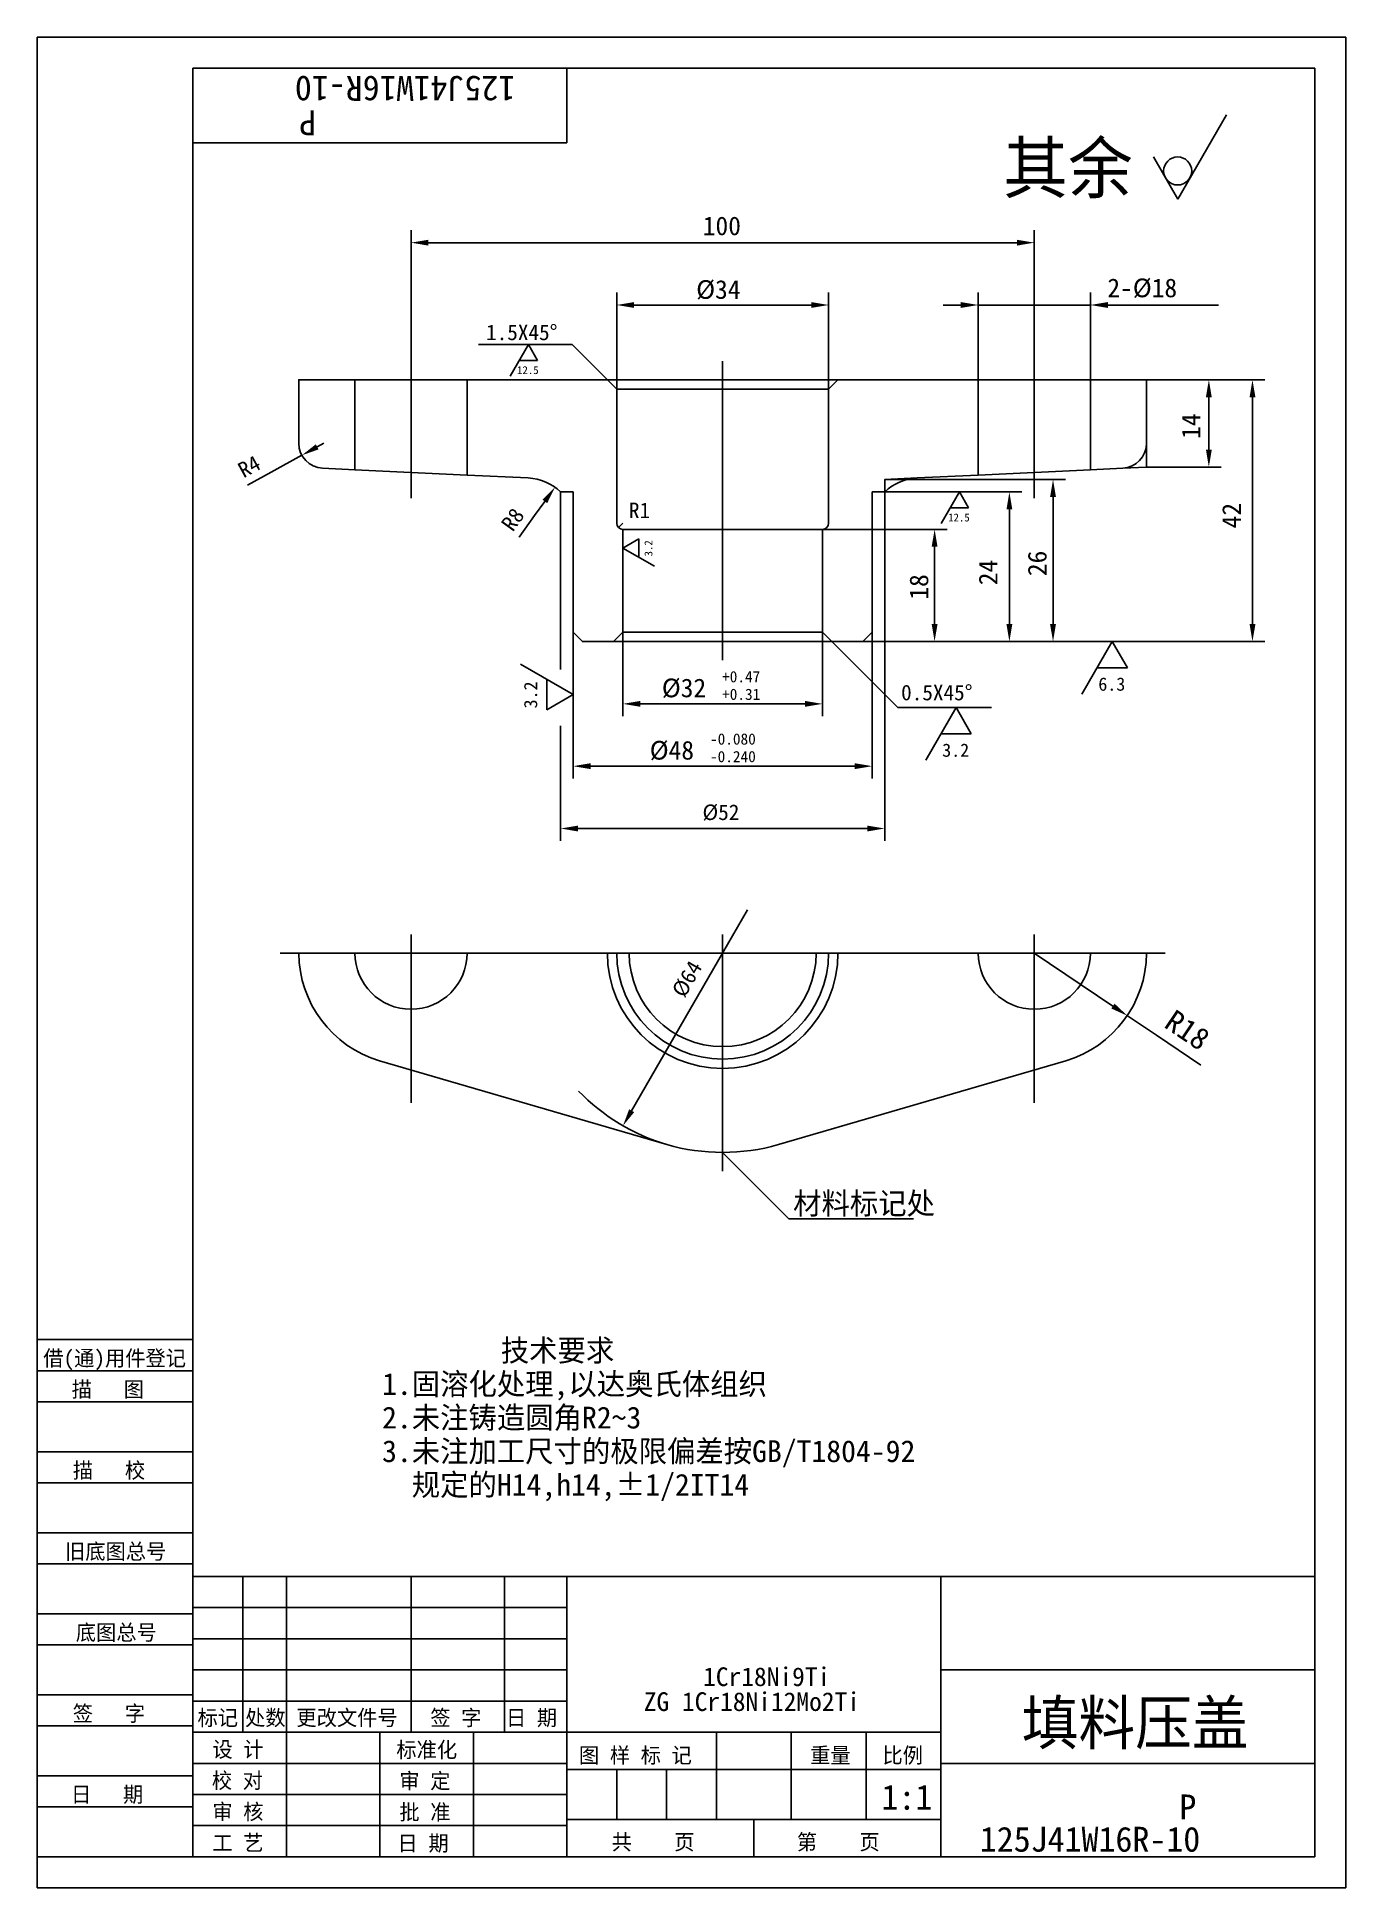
# Model space of a CAD drawing. Header units: metres. Extents: x 0 to 210, y 0 to 297.
import ezdxf

# ---------------------------------------------------------------- set-up
doc = ezdxf.new("R2010")
doc.units = ezdxf.units.M
for name, color, linetype in [('C', 6, 'Continuous'), ('D', 1, 'Continuous'), ('FL', 5, 'Continuous'), ('T', 7, 'Continuous'), ('TL', 4, 'Continuous')]:
    doc.layers.add(name, color=color, linetype=linetype)

# ---------------------------------------------------------------- blocks, each defined once
blk = doc.blocks.new('TUKUN4')
at = {"layer": 'FL'}
for p, q in [((0, 297), (0, 0)), ((210, 297), (0, 297)), ((210, 0), (210, 297)), ((0, 78), (25, 78)), ((0, 70), (25, 70)), ((0, 65), (25, 65)), ((0, 57), (25, 57)), ((0, 52), (25, 52)), ((33, 25), (33, 50)), ((40, 5), (40, 50)), ((60, 25), (60, 50)), ((75, 25), (75, 50)), ((25, 45), (85, 45)), ((0, 44), (25, 44)), ((0, 39), (25, 39)), ((25, 40), (85, 40)), ((25, 35), (85, 35)), ((0, 31), (25, 31)), ((25, 30), (85, 30)), ((0, 26), (25, 26)), ((70, 5), (70, 25)), ((0, 18), (25, 18)), ((25, 20), (85, 20)), ((25, 15), (85, 15)), ((0, 13), (25, 13)), ((25, 10), (85, 10)), ((0, 0), (210, 0))]:
    blk.add_line(p, q, dxfattribs=at)
at = {"layer": 'TL'}
for p, q in [((25, 5), (25, 292)), ((205, 292), (25, 292)), ((85, 292), (85, 280)), ((205, 5), (205, 292)), ((85, 280), (25, 280)), ((0, 88), (25, 88)), ((0, 83), (25, 83)), ((205, 50), (25, 50)), ((85, 5), (85, 50)), ((145, 5), (145, 50)), ((205, 35), (145, 35)), ((145, 25), (25, 25)), ((55, 5), (55, 25)), ((109, 11), (109, 25)), ((121, 11), (121, 25)), ((133, 11), (133, 25)), ((85, 19), (145, 19)), ((93, 11), (93, 19)), ((101, 11), (101, 19)), ((205, 20), (145, 20)), ((145, 11), (85, 11)), ((115, 5), (115, 11)), ((0, 5), (205, 5))]:
    blk.add_line(p, q, dxfattribs=at)
at = {"layer": 'T'}
for s, p in [('借(通)用件登记', (1, 83.76)), ('描   图', (5.56, 78.76)), ('描   校', (5.74, 65.76)), ('旧底图总号', (4.49, 52.76)), ('底图总号', (6.22, 39.76)), ('签   字', (5.74, 26.76)), ('标记', (25.75, 26.07)), ('处数', (33.38, 26.07)), ('更改文件号', (41.61, 26.07)), ('签 字', (63.1, 26.07)), ('日 期', (75.23, 26.07)), ('设 计', (28.14, 20.99)), ('标准化', (57.65, 20.93)), ('图 样 标 记', (86.95, 20.04)), ('重量', (124.03, 20.04)), ('比例', (135.64, 20.04)), ('校 对', (28.05, 15.99)), ('审 定', (58.13, 15.93)), ('日   期', (5.45, 13.76)), ('审 核', (28.14, 10.99)), ('批 准', (58.13, 10.93)), ('共    页', (92.18, 6.13)), ('第    页', (121.9, 6.13)), ('工 艺', (28.14, 5.99)), ('日 期', (57.84, 5.93))]:
    blk.add_text(s, height=2.5, dxfattribs=at).set_placement(p)

msp = doc.modelspace()

# ---------------------------------------------------------------- linework, layer by layer
at = {"layer": 'C'}
for points in [[(60, 245), (60, 223)], [(110, 245), (110, 197)], [(160, 245), (160, 223)], [(60, 153), (60, 126)], [(110, 153), (110, 115)], [(160, 153), (160, 126)], [(39, 150), (181, 150)]]:
    msp.add_lwpolyline(points, dxfattribs=at)
at = {"layer": 'D'}
for p, q in [((190.81, 284.52), (183, 271)), ((183, 271), (179.1, 277.76)), ((60, 242), (60, 266)), ((160, 242), (160, 266)), ((62.8, 264), (157.2, 264)), ((93, 240.5), (93, 256)), ((127, 240.5), (127, 256)), ((151, 242), (151, 256)), ((169, 242), (169, 256)), ((95.8, 254), (124.2, 254)), ((148.2, 254), (145.4, 254)), ((151, 254), (169, 254)), ((171.8, 254), (174.6, 254)), ((174.6, 254), (189.57, 254)), ((75.92, 242.59), (78.84, 247.66)), ((78.84, 247.66), (80.31, 245.12)), ((80.31, 245.12), (77.38, 245.12)), ((178, 242), (197, 242)), ((178, 242), (190, 242)), ((188, 239.2), (188, 230.8)), ((195, 239.2), (195, 202.8)), ((44.95, 231.24), (46, 231.81)), ((42.49, 229.89), (37.59, 227.19)), ((37.59, 227.19), (33.75, 225.08)), ((136, 226), (165, 226)), ((178, 228), (190, 228)), ((84, 224), (84, 195.52)), ((136, 224), (158, 224)), ((136, 224), (136, 168)), ((145.07, 218.93), (148, 224)), ((148, 224), (149.46, 221.47)), ((163, 202.8), (163, 223.2)), ((79.83, 220.2), (77.35, 216.75)), ((81.47, 222.48), (79.83, 220.2)), ((149.46, 221.47), (146.54, 221.47)), ((156, 202.8), (156, 221.2)), ((126, 218), (146, 218)), ((94, 215), (96.53, 216.46)), ((99.07, 212.07), (94, 215)), ((96.53, 216.46), (96.53, 213.54)), ((144, 202.8), (144, 215.2)), ((86, 201.5), (86, 178)), ((94, 201.5), (94, 188)), ((126, 201.5), (126, 188)), ((132.5, 200), (146, 200)), ((132.5, 200), (197, 200)), ((132.5, 200), (165, 200)), ((132.5, 200), (158, 200)), ((134, 201.5), (134, 178)), ((167.62, 191.55), (172.5, 200)), ((172.5, 200), (174.94, 195.78)), ((77.55, 196.38), (86, 191.5)), ((81.78, 189.06), (81.78, 193.94)), ((174.94, 195.78), (170.06, 195.78)), ((86, 191.5), (81.78, 189.06)), ((96.8, 190), (123.2, 190)), ((142.57, 180.94), (147.45, 189.39)), ((147.45, 189.39), (149.89, 185.17)), ((84, 186.49), (84, 168)), ((149.89, 185.17), (145.01, 185.17)), ((88.8, 180), (131.2, 180)), ((86.8, 170), (133.2, 170)), ((95.4, 124.71), (110, 150)), ((172.61, 141.51), (160, 150)), ((174.93, 139.95), (179.58, 136.82)), ((179.58, 136.82), (186.7, 132.02))]:
    msp.add_line(p, q, dxfattribs=at)
for points in [[(91.5, 242), (85.84, 247.66), (70.84, 247.66)], [(178, 231.81), (178, 228), (174.19, 227.82)], [(136, 224), (136, 226), (141.19, 226.25)], [(94, 219), (93.29, 218.29)], [(127.5, 200), (138.11, 189.39), (153.11, 189.39)], [(110, 150), (114, 156.93)], [(110, 118), (120.61, 107.39), (140.61, 107.39)]]:
    msp.add_lwpolyline(points, dxfattribs=at)
msp.add_lwpolyline([(101.04, 119.28, -0.13), (86.88, 127.88, -0.13)], format="xyb", dxfattribs=at)
msp.add_circle((183, 275.51), 2.25, dxfattribs=at)
for points in [[(62.8, 264.47), (62.8, 263.53), (60, 264)], [(157.2, 264.47), (157.2, 263.53), (160, 264)], [(95.8, 254.47), (95.8, 253.53), (93, 254)], [(124.2, 254.47), (124.2, 253.53), (127, 254)], [(148.2, 254.47), (148.2, 253.53), (151, 254)], [(171.8, 254.47), (171.8, 253.53), (169, 254)], [(187.53, 239.2), (188.47, 239.2), (188, 242)], [(194.53, 239.2), (195.47, 239.2), (195, 242)], [(45.17, 230.83), (44.72, 231.64), (42.49, 229.89)], [(187.53, 230.8), (188.47, 230.8), (188, 228)], [(162.53, 223.2), (163.47, 223.2), (163, 226)], [(81.85, 222.21), (81.09, 222.75), (83.1, 224.75)], [(155.53, 221.2), (156.47, 221.2), (156, 224)], [(143.53, 215.2), (144.47, 215.2), (144, 218)], [(143.53, 202.8), (144.47, 202.8), (144, 200)], [(155.53, 202.8), (156.47, 202.8), (156, 200)], [(162.53, 202.8), (163.47, 202.8), (163, 200)], [(194.53, 202.8), (195.47, 202.8), (195, 200)], [(96.8, 190.47), (96.8, 189.53), (94, 190)], [(123.2, 190.47), (123.2, 189.53), (126, 190)], [(88.8, 180.47), (88.8, 179.53), (86, 180)], [(131.2, 180.47), (131.2, 179.53), (134, 180)], [(86.8, 170.47), (86.8, 169.53), (84, 170)], [(133.2, 170.47), (133.2, 169.53), (136, 170)], [(172.35, 141.12), (172.87, 141.9), (174.93, 139.95)], [(95.8, 124.48), (95, 124.95), (94, 122.29)]]:
    msp.add_solid(points, dxfattribs=at)
at = {"layer": 'TL'}
for points in [[(51, 242), (42, 242), (42, 231.81, 0.4), (45.81, 227.82), (51, 227.57)], [(127.5, 200), (126, 201.5), (126, 218, 0.41), (127, 219), (127, 240.5), (128.5, 242), (151, 242), (151, 226.71), (141.19, 226.25, 0.18), (136, 224), (134, 224), (134, 201.5), (132.5, 200)], [(169, 242), (169, 227.57), (174.19, 227.82, 0.4), (178, 231.81), (178, 242)]]:
    msp.add_lwpolyline(points, format="xyb", close=True, dxfattribs=at)
for points in [[(69, 242), (51, 242)], [(91.5, 242), (128.5, 242)], [(151, 242), (169, 242)], [(93, 240.5), (127, 240.5)], [(51, 227.57), (69, 226.71)], [(151, 226.71), (169, 227.57)], [(94, 218), (126, 218)], [(92.5, 200), (127.5, 200)], [(94, 201.5), (126, 201.5)]]:
    msp.add_lwpolyline(points, dxfattribs=at)
for points in [[(84, 224, 0.18), (78.81, 226.25), (69, 226.71), (69, 242), (91.5, 242), (93, 240.5), (93, 219, 0.41), (94, 218), (94, 201.5), (92.5, 200), (87.5, 200), (86, 201.5), (86, 224), (84, 224)], [(42, 150, 0.33), (54.96, 132.72), (101.04, 119.28, 0.14), (118.96, 119.28), (165.04, 132.72, 0.33), (178, 150, 0.33)], [(51, 150, 1), (69, 150, 1)], [(91.5, 150, 1), (128.5, 150, 1)], [(93, 150, 1), (127, 150, 1)], [(151, 150, 1), (169, 150, 1)]]:
    msp.add_lwpolyline(points, format="xyb", dxfattribs=at)
msp.add_arc((110, 150), 15, 180, 0, dxfattribs=at)

# ---------------------------------------------------------------- block references
at = {"layer": 'D'}
msp.add_blockref('TUKUN4', (0, 0), dxfattribs=at)

# ---------------------------------------------------------------- texts
for s, height, rotation, p in [('125J41W16R-10', 4, 180, (76.74, 290.74)), ('P', 4, 180, (44.79, 285.22)), ('14', 3, 90, (186.64, 232.51)), ('R4', 2.5, 28.8, (33.15, 226.18)), ('R8', 2.5, 54.28, (76.33, 217.48)), ('42', 3, 90, (193.14, 218.16)), ('3.2', 1.27, 90, (98.73, 213.66)), ('26', 3, 90, (161.96, 210.5)), ('24', 3, 90, (154.09, 209.03)), ('18', 3, 90, (142.98, 206.72)), ('3.2', 2.12, 90, (80.24, 189.27)), ('%%C64', 2.5, 60, (103.86, 142.68)), ('R18', 3.5, 326.05, (180.63, 138.22))]:
    msp.add_text(s, height=height, rotation=rotation, dxfattribs=at).set_placement(p)
for s, height, p in [('其余', 8, (155, 272)), ('100', 3, (106.81, 265.2)), ('%%C34', 3, (105.75, 254.99)), ('2-%%C18', 3, (171.72, 255.25)), ('1.5X45%%d', 2.5, (72.04, 248.36)), ('12.5', 1.27, (77.02, 242.92)), ('R1', 2.5, (94.96, 219.8)), ('12.5', 1.27, (146.18, 219.27)), ('%%C32', 3, (100.24, 191.06)), ('+0.47', 1.8, (109.91, 193.46)), ('0.5X45%%D', 2.5, (138.63, 190.57)), ('6.3', 2.12, (170.27, 192.11)), ('+0.31', 1.8, (109.91, 190.64)), ('%%C48', 3, (98.3, 181.06)), ('-0.080', 1.8, (107.97, 183.46)), ('-0.240', 1.8, (107.97, 180.64)), ('3.2', 2.12, (145.22, 181.51)), ('%%C52', 2.5, (106.76, 171.36)), ('材料标记处', 3.5, (121.31, 108.1)), ('        技术要求', 3.5, (55.36, 84.51)), ('1.固溶化处理,以达奥氏体组织', 3.5, (55.36, 79.12)), ('2.未注铸造圆角R2%%1263', 3.5, (55.36, 73.73)), ('3.未注加工尺寸的极限偏差按GB/T1804-92', 3.5, (55.36, 68.34)), ('  规定的H14,h14,%%P1/2IT14', 3.5, (55.36, 62.95)), ('1Cr18Ni9Ti', 3, (106.86, 32.4)), ('ZG 1Cr18Ni12Mo2Ti', 3, (97.34, 28.4)), ('填料压盖', 7, (157.98, 23.02)), ('1:1', 4, (135.48, 12.57)), ('P', 4, (183.27, 11)), ('125J41W16R-10', 4, (151.25, 5.82))]:
    msp.add_text(s, height=height, dxfattribs=at).set_placement(p)

doc.saveas('drawing.dxf')
